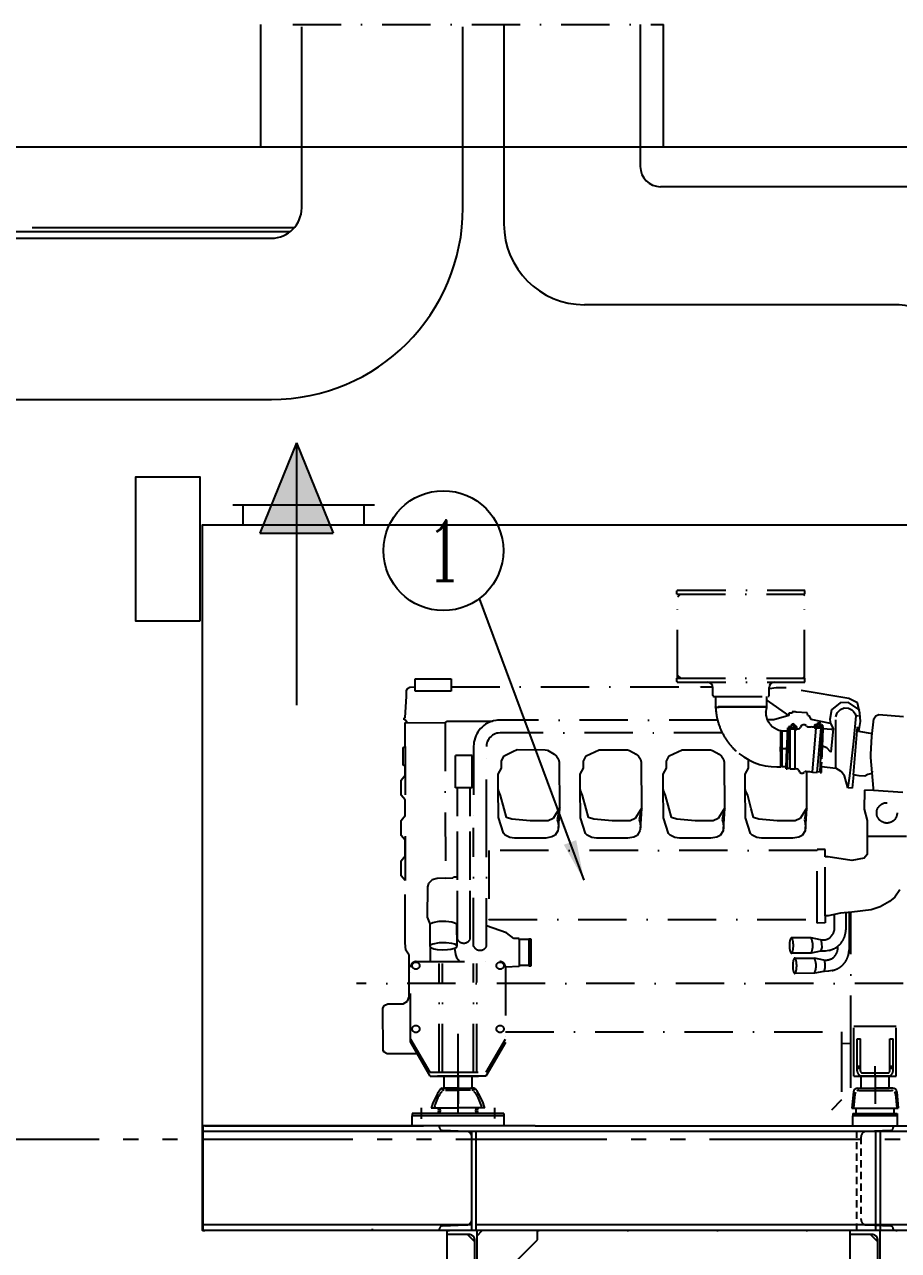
# Model space of a CAD drawing. Extents: x 33214 to 95067, y 8279 to 51908.
# Drawn here: x 41719 to 43888, y 43452 to 46492 of the extents above; entities that cross this region are included whole.
import ezdxf
from ezdxf.enums import TextEntityAlignment as Align

# ---------------------------------------------------------------- set-up
doc = ezdxf.new("R2010")
doc.units = 0
doc.header["$LTSCALE"] = 300
doc.header["$MEASUREMENT"] = 0
for name, pattern in [('CENTRUML1', [11, 6, -2, 1, -2]), ('DASHED', [0.75, 0.5, -0.25]), ('DIVIDE2', [0.625, 0.25, -0.125, 0, -0.125, 0, -0.125]), ('PHANTOM', [2.1, 1.25, -0.2, 0.125, -0.2, 0.125, -0.2]), ('SNT-025', [0.74, 0.4, -0.17, 0, -0.17]), ('STP-035', [0.24, 0.15, -0.09]), ('STRECKAD1', [10, 5, -5])]:
    doc.linetypes.add(name, pattern=pattern)
for name, color, linetype in [('CENTRL-LMEK0', 2, 'CENTRUML1'), ('CO1', 1, 'CONTINUOUS'), ('DAMPER', 6, 'CONTINUOUS'), ('INNERG-LMEK0', 2, 'CONTINUOUS'), ('KOMP', 1, 'CONTINUOUS'), ('LINJE', 3, 'CONTINUOUS'), ('M0CO2', 2, 'CONTINUOUS'), ('POSNR', 2, 'CONTINUOUS'), ('Poz', 1, 'CONTINUOUS'), ('S0CO1', 1, 'CONTINUOUS'), ('S0CO3', 3, 'CONTINUOUS'), ('S0CO5', 4, 'CONTINUOUS'), ('S0DA1', 1, 'DASHED'), ('S0PH1', 1, 'PHANTOM'), ('S0TX1', 1, 'CONTINUOUS'), ('SKYMLI-LMEK0', 3, 'STRECKAD1'), ('TAVLER', 2, 'CONTINUOUS')]:
    doc.layers.add(name, color=color, linetype=linetype)
doc.styles.add('LIT2_5', font='Romanc.shx', dxfattribs={"width": 0.85})
doc.styles.get("Standard").update_dxf_attribs({"font": 'txt.shx', "height": 100})
doc.dimstyles.get("Standard").update_dxf_attribs({"dimscale": 100, "dimtxt": 100, "dimasz": 1, "dimexe": 0.05, "dimexo": 0.05, "dimgap": 0.5, "dimtad": 1, "dimdec": 0, "dimdsep": 46, "dimtxsty": 'STANDARD', "dimcen": 1.5, "dimclrd": 1, "dimclre": 1, "dimclrt": 2, "dimadec": 0, "dimazin": 0, "dimtfac": 1, "dimtdec": 0, "dimtmove": 2, "dimatfit": 3, "dimfxl": 1, "dimtolj": 1, "dimarcsym": 0})

# ---------------------------------------------------------------- blocks, each defined once
blk = doc.blocks.new('POS')
at = {"layer": 'POSNR'}
blk.add_circle((0, 0), 148.7, dxfattribs=at)
at = {"layer": 'S0TX1', "linetype": 'Continuous', "style": 'LIT2_5', "width": 0.723514}
blk.add_attdef('POS', text='', height=150, dxfattribs=at).set_placement((1.8, -75.1), align=Align.CENTER)
blk = doc.blocks.new('U180')
at = {"layer": 'S0CO3', "linetype": 'Continuous'}
for p, q in [((0, 450), (-187.5, 450)), ((-187.5, 450), (-187.5, 425)), ((-45, 425), (-187.5, 425)), ((-15, 55), (-15, 395)), ((0, 0), (0, 450)), ((-187.5, 25), (-45, 25)), ((-187.5, 25), (-187.5, 0)), ((-187.5, 0), (0, 0))]:
    blk.add_line(p, q, dxfattribs=at)
for centre, start, end in [((-45, 395), 0, 90), ((-45, 55), 270, 0)]:
    blk.add_arc(centre, 30, start, end, dxfattribs=at)
blk = doc.blocks.new('FUNDAM2')
at = {"layer": 'CENTRL-LMEK0'}
for p, q in [((-254, 1417.7), (-254, 1350.9)), ((201.6, 1417.7), (201.6, 1353.3))]:
    blk.add_line(p, q, dxfattribs=at)
at = {"layer": 'DAMPER'}
for p, q in [((-123, 1540), (-104.8, 1540)), ((-74.6, 1540), (-104.8, 1540)), ((-102.1, 1528.6), (-24.6, 1528.6)), ((-24.6, 1540), (-74.6, 1540)), ((-24.6, 1540), (25.4, 1540)), ((52.8, 1528.6), (-24.6, 1528.6)), ((25.4, 1540), (55.5, 1540)), ((73.7, 1540), (55.5, 1540)), ((2453.3, 1540), (2562.9, 1540)), ((2461.6, 1526.4), (2664.1, 1526.4)), ((2672.5, 1540), (2562.9, 1540)), ((2428.4, 1517.2), (2419.1, 1417.5)), ((2436.7, 1503.6), (2428.6, 1417.5)), ((2689, 1503.6), (2697.1, 1417.5)), ((2697.4, 1517.2), (2706.6, 1417.5)), ((-149.6, 1383.3), (-309.6, 1383.3)), ((-309.6, 1383.3), (-309.6, 1370)), ((-309.6, 1307.5), (-309.6, 1370)), ((260.4, 1370), (-309.6, 1370)), ((-190.9, 1419.5), (-149.6, 1419.5)), ((-149.6, 1419.5), (-24.6, 1419.5)), ((100.4, 1383.3), (-149.6, 1383.3)), ((100.4, 1419.5), (-24.6, 1419.5)), ((141.6, 1419.5), (100.4, 1419.5)), ((260.4, 1383.3), (100.4, 1383.3)), ((260.4, 1383.3), (260.4, 1370)), ((260.4, 1370), (260.4, 1307.5)), ((2419.1, 1417.5), (2445.4, 1417.5)), ((2425.4, 1382.5), (2700.4, 1382.5)), ((2425.4, 1382.5), (2425.4, 1370)), ((2700.4, 1370), (2425.4, 1370)), ((2445.4, 1417.5), (2680.4, 1417.5)), ((2445.4, 1382.5), (2445.4, 1417.5)), ((2680.4, 1417.5), (2706.6, 1417.5)), ((2680.4, 1382.5), (2680.4, 1417.5)), ((2700.4, 1382.5), (2700.4, 1370))]:
    blk.add_line(p, q, dxfattribs=at)
for centre, radius, start, end in [((200.5, 1295.5), 410.5, 144.42015, 162.42569), ((-123, 1527.5), 12.5, 90, 146.46659), ((-118.6, 1537.6), 8.04, 184.89079, 271.42883), ((-110.2, 1516.5), 12.5, 90, 146.46659), ((60.9, 1516.5), 12.5, 33.53341, 90), ((69.4, 1537.6), 8.04, 268.57117, 355.10921), ((73.7, 1527.5), 12.5, 33.53341, 90), ((-249.8, 1295.5), 410.5, 17.57431, 35.57985), ((2453.3, 1515), 25, 90, 174.95755), ((2461.6, 1501.4), 25, 90, 118.58388), ((2664.1, 1501.4), 25, 64.85143, 90), ((2672.5, 1515), 25, 5.04245, 90), ((267.5, 1289.1), 459.1, 152.40048, 163.49173), ((74.8, 1322.7), 279.2, 135.28803, 140.09859), ((-124.1, 1322.7), 279.2, 39.90141, 44.71197), ((-316.7, 1289.1), 459.1, 16.50827, 27.59952), ((2461.6, 1501.4), 25, 142.42876, 174.95755), ((2664.1, 1501.4), 25, 5.04245, 40.8287), ((-172.1, 1401.4), 28.9, 321.11241, 38.88759), ((-162.4, 1401.4), 28.9, 321.11241, 38.88759), ((113.2, 1401.4), 28.9, 141.11241, 218.88759), ((122.8, 1401.4), 28.9, 141.11241, 218.88759)]:
    blk.add_arc(centre, radius, start, end, dxfattribs=at)
at = {"layer": 'INNERG-LMEK0'}
for p, q in [((260.4, 1370), (-309.6, 1370)), ((2425.4, 1307.5), (2425.4, 1370)), ((2700.4, 1370), (2425.4, 1370)), ((2700.4, 1370), (2700.4, 1307.5)), ((-1595.7, 1307.5), (-1608.2, 1307.5)), ((-1608.2, 1307.5), (-1608.2, 657.5)), ((454.1, 1307.5), (-1595.7, 1307.5)), ((-1595.7, 1307.5), (-238.4, 1307.5)), ((454.1, 1307.5), (6766.8, 1307.5)), ((6766.8, 1272.5), (-1608.2, 1272.5)), ((60.9, 692.5), (-1608.2, 692.5)), ((6766.8, 692.5), (86, 692.5)), ((-1608.2, 657.5), (-1595.7, 657.5)), ((5054.1, 657.5), (-398, 657.5))]:
    blk.add_line(p, q, dxfattribs=at)
blk.add_lwpolyline([(6754.3, 657.5), (-1595.7, 657.5)], dxfattribs=at)
at = {"layer": 'S0CO3', "linetype": 'Continuous'}
for p, q in [((60.9, 657.5), (60.9, 1272.5)), ((86, 1272.5), (86, 657.5)), ((2568.2, 657.5), (2568.2, 1272.5)), ((2593.3, 1272.5), (2593.3, 657.5)), ((-93.8, 632.5), (-93.8, 232.5)), ((78.7, 587), (33.2, 632.5)), ((93.6, 626), (125.1, 657.5)), ((467.6, 601.1), (467.6, 657.5)), ((2406.2, 632.5), (2406.2, 232.5)), ((2578.7, 587), (2533.2, 632.5)), ((149, 282.5), (467.6, 601.1))]:
    blk.add_line(p, q, dxfattribs=at)
at = {"layer": 'S0PH1', "linetype": 'Continuous'}
blk.add_line((-24.6, 1383.3), (-24.6, 1877.4), dxfattribs=at)
at = {"layer": 'SKYMLI-LMEK0'}
for p, q in [((-139, 1295.8), (-139, 1307.5)), ((2675.1, 1307.5), (2675.1, 1295.8)), ((25.9, 1272.5), (-121.5, 1278.3)), ((2657.6, 1278.3), (2510.2, 1272.5)), ((-121.5, 686.7), (25.9, 692.5)), ((2510.2, 692.5), (2657.6, 686.7)), ((-139, 657.5), (-139, 669.2)), ((86, 657.5), (-139, 657.5)), ((2675.1, 657.5), (2450.1, 657.5)), ((2675.1, 669.2), (2675.1, 657.5))]:
    blk.add_line(p, q, dxfattribs=at)
at = {"layer": 'SKYMLI-LMEK0', "linetype": 'STP-035'}
for p, q in [((2450.1, 657.5), (2450.1, 1307.5)), ((2475.2, 1237.5), (2475.2, 727.5))]:
    blk.add_line(p, q, dxfattribs=at)
at = {"layer": 'SKYMLI-LMEK0'}
for centre, radius, start, end in [((-121.5, 1295.8), 17.5, 180, 270), ((2657.6, 1295.8), 17.5, 270, 0), ((25.9, 1237.5), 35, 0, 90), ((2510.2, 1237.5), 35, 90, 180), ((-121.5, 669.2), 17.5, 90, 180), ((25.9, 727.5), 35, 270, 0), ((2510.2, 727.5), 35, 180, 270), ((2657.6, 669.2), 17.5, 0, 90)]:
    blk.add_arc(centre, radius, start, end, dxfattribs=at)
at = {"layer": 'S0CO3', "linetype": 'Continuous'}
for p in [(93.7, 207.5), (2593.7, 207.5)]:
    blk.add_blockref('U180', p, dxfattribs=at)

msp = doc.modelspace()

# ---------------------------------------------------------------- linework, layer by layer
at = {"layer": 'KOMP', "linetype": 'SNT-025'}
for p, q in [((42384.7, 46492), (43304.7, 46492)), ((43338.7, 45088.9), (43338.2, 45087.9)), ((43338.2, 45079.9), (43338.2, 45087.9)), ((43339.7, 45089.4), (43338.7, 45088.9)), ((43339.7, 45089.4), (43654.2, 45089.4)), ((43655.2, 45088.9), (43654.2, 45089.4)), ((43655.7, 45087.9), (43655.2, 45088.9)), ((43655.7, 45079.9), (43655.7, 45087.9)), ((43338.2, 45079.9), (43655.7, 45079.9)), ((43346.7, 45079.9), (43339.2, 45072.2)), ((43339.2, 44870.9), (43339.2, 45079.9)), ((43651.1, 45079.9), (43654.7, 45076.2)), ((43654.7, 44870.9), (43654.7, 45079.9)), ((42688.2, 44869.4), (42778.2, 44869.4)), ((42688.2, 44849.4), (42688.2, 44869.4)), ((42778.2, 44869.4), (42778.2, 44849.4)), ((43338.2, 44862.9), (43338.2, 44870.9)), ((43338.2, 44870.9), (43655.7, 44870.9)), ((43339.2, 44879), (43347.4, 44870.9)), ((43654.7, 44875.1), (43650.4, 44870.9)), ((43655.7, 44862.9), (43655.7, 44870.9)), ((42666.7, 44827), (42667.4, 44839.9)), ((42667.4, 44839.9), (42669.7, 44845.8)), ((42669.7, 44845.8), (42675.2, 44849.1)), ((42675.2, 44849.1), (42688.2, 44849.4)), ((42688.2, 44839.4), (42688.2, 44849.4)), ((42778.2, 44839.4), (42688.2, 44839.4)), ((42778.2, 44849.4), (42778.2, 44839.4)), ((42778.2, 44849.4), (43396.8, 44849.4)), ((43338.2, 44862.9), (43338.7, 44861.7)), ((43338.7, 44861.7), (43339.7, 44861.4)), ((43339.7, 44861.4), (43654.2, 44861.4)), ((43396.8, 44849.4), (43427, 44849.4)), ((43419.2, 44860.4), (43414.2, 44861.4)), ((43423.4, 44857.5), (43419.2, 44860.4)), ((43426.2, 44853.4), (43423.4, 44857.5)), ((43427.2, 44848.4), (43426.2, 44853.4)), ((43427.2, 44828.4), (43427.2, 44848.4)), ((43567.7, 44853.4), (43566.7, 44848.4)), ((43566.7, 44828.4), (43566.7, 44848.4)), ((43570.6, 44857.5), (43567.7, 44853.4)), ((43584.7, 44847), (43567.8, 44844.4)), ((43574.7, 44860.4), (43570.6, 44857.5)), ((43579.7, 44861.4), (43574.7, 44860.4)), ((43609.1, 44847), (43584.7, 44847)), ((43764.3, 44820.6), (43609.1, 44847)), ((43654.2, 44861.4), (43655.2, 44861.7)), ((43655.2, 44861.7), (43655.7, 44862.9)), ((42663.4, 44772.9), (42666.7, 44827)), ((43427.2, 44828.4), (43427.9, 44826.6)), ((43427.9, 44826.6), (43429.7, 44825.9)), ((43429.7, 44825.9), (43564.2, 44825.9)), ((43433.4, 44825.9), (43433.4, 44800.5)), ((43560.4, 44825.9), (43560.4, 44800.5)), ((43616.1, 44778.6), (43560.4, 44817.2)), ((43564.2, 44825.9), (43565.9, 44826.6)), ((43565.9, 44826.6), (43566.7, 44828.4)), ((43743.2, 44809.9), (43722, 44792.9)), ((43764, 44811), (43743.2, 44809.9)), ((43791.7, 44791.7), (43764, 44811)), ((43786.2, 44810.4), (43764.3, 44820.6)), ((43791.6, 44784.2), (43786.2, 44810.4)), ((43433.6, 44799.7), (43433.4, 44800.5)), ((43560.4, 44800.5), (43433.4, 44800.5)), ((43433.6, 44799.7), (43433.6, 44799.6)), ((43433.6, 44799.7), (43442.7, 44799.7)), ((43433.6, 44799.6), (43433.6, 44799.5)), ((43433.6, 44799.5), (43433.7, 44799.4)), ((43433.7, 44799.4), (43433.7, 44799.2)), ((43433.7, 44799.2), (43433.7, 44799.1)), ((43433.7, 44799), (43433.7, 44799.1)), ((43433.7, 44799), (43433.7, 44798.5)), ((43433.7, 44798.5), (43433.9, 44796.9)), ((43433.9, 44796.9), (43434.2, 44795.2)), ((43551.2, 44799.7), (43442.7, 44799.7)), ((43560.3, 44799.7), (43551.2, 44799.7)), ((43558.4, 44787.2), (43558.6, 44788.1)), ((43558.4, 44787.4), (43558.4, 44783.1)), ((43558.4, 44783.1), (43558.6, 44781.4)), ((43559.7, 44795.2), (43558.6, 44788.1)), ((43558.6, 44781.9), (43558.7, 44780.6)), ((43558.7, 44780.6), (43558.9, 44778.2)), ((43558.8, 44779.1), (43559.1, 44778.1)), ((43559.1, 44778.1), (43559.9, 44774.1)), ((43559.9, 44796.9), (43559.7, 44795.2)), ((43560.2, 44798.5), (43559.9, 44796.9)), ((43560.3, 44799.5), (43560.2, 44799.4)), ((43560.2, 44799.4), (43560.2, 44799.2)), ((43560.2, 44799.2), (43560.2, 44799.1)), ((43560.2, 44799), (43560.2, 44799.1)), ((43560.2, 44799), (43560.2, 44798.5)), ((43560.3, 44799.7), (43560.4, 44800.5)), ((43560.3, 44799.7), (43560.3, 44799.6)), ((43560.3, 44799.6), (43560.3, 44799.5)), ((43616.1, 44778.6), (43578.8, 44767.6)), ((43615.8, 44784.6), (43616.1, 44778.6)), ((43624.3, 44784.6), (43615.8, 44784.6)), ((43631.2, 44787.9), (43624.3, 44787.5)), ((43624.3, 44787.5), (43624.3, 44784.6)), ((43633.7, 44786.9), (43631.2, 44787.9)), ((43661.1, 44785.1), (43633.7, 44786.9)), ((43662.7, 44778.5), (43661.1, 44785.1)), ((43668.1, 44776), (43662.7, 44778.5)), ((43722, 44792.9), (43717.6, 44768.8)), ((43732.6, 44775.3), (43736, 44785.3)), ((43736, 44785.3), (43743.6, 44793.5)), ((43743.6, 44793.5), (43753.3, 44797.3)), ((43753.3, 44797.3), (43764, 44796.8)), ((43764, 44796.8), (43772.3, 44792.7)), ((43772.3, 44792.7), (43776.4, 44788.8)), ((43776.4, 44788.8), (43780, 44782.9)), ((43780, 44782.9), (43781.7, 44777.8)), ((43793.3, 44763.7), (43791.6, 44784.2)), ((43831.4, 44777.6), (43839.4, 44781)), ((43839.4, 44781), (43900.1, 44776.1)), ((42661.2, 44772.9), (42663.4, 44772.9)), ((42661.2, 44767.9), (42661.2, 44772.9)), ((42663.9, 44767.9), (42661.2, 44767.9)), ((42663.4, 44761.4), (42763.2, 44760.4)), ((42663.4, 44701.9), (42663.4, 44761.4)), ((42668.5, 44761.4), (42663.9, 44767.9)), ((42763.2, 44760.4), (42768, 44764.5)), ((42763.2, 44760.4), (42763.4, 44375.4)), ((42768, 44764.5), (42880.5, 44764.7)), ((43438.6, 44767.5), (42899.3, 44767.5)), ((43559.3, 44776.2), (43559.6, 44775.5)), ((43559.6, 44775.5), (43559.6, 44775.4)), ((43559.9, 44774.1), (43561.2, 44770.2)), ((43560.1, 44773.5), (43560.2, 44773)), ((43560.3, 44773), (43560.3, 44772.6)), ((43561.2, 44770.2), (43562.9, 44766.4)), ((43578.8, 44767.6), (43562.1, 44768.3)), ((43562.9, 44766.4), (43564.9, 44762.7)), ((43564.9, 44762.7), (43567.3, 44759.4)), ((43567.3, 44759.4), (43570.1, 44756.1)), ((43570.1, 44756.1), (43574.7, 44751.7)), ((43574.7, 44751.7), (43579.9, 44748)), ((43579.9, 44748), (43585.8, 44744.7)), ((43613.1, 44747.2), (43613.1, 44748)), ((43613.1, 44748), (43615.4, 44748)), ((43615.8, 44751), (43615.4, 44750.2)), ((43615.4, 44747.1), (43615.4, 44750.2)), ((43615.4, 44747.2), (43615.9, 44748.1)), ((43616.4, 44751.2), (43615.8, 44751)), ((43615.9, 44748.1), (43616.4, 44748.5)), ((43616.4, 44748.5), (43616.4, 44751.2)), ((43616.4, 44751.2), (43620.8, 44751.2)), ((43616.4, 44748.5), (43622.2, 44748.5)), ((43622.1, 44755.9), (43620.8, 44753.5)), ((43620.8, 44753.5), (43620.8, 44750.9)), ((43620.8, 44750.9), (43622.1, 44748.5)), ((43621.6, 44749.1), (43623.1, 44747.7)), ((43624.3, 44757.4), (43622.1, 44755.9)), ((43622.1, 44748.5), (43624.3, 44747)), ((43623.6, 44754.1), (43622.9, 44752.2)), ((43623.1, 44747.7), (43623.7, 44747.2)), ((43625.2, 44755.2), (43623.6, 44754.1)), ((43623.6, 44750.2), (43625.2, 44749.1)), ((43626.9, 44757.7), (43624.3, 44757.4)), ((43627.2, 44755.2), (43625.2, 44755.2)), ((43625.2, 44749.1), (43627.2, 44749.1)), ((43625.9, 44749), (43628.8, 44750.2)), ((43629.3, 44753.4), (43626.8, 44755.4)), ((43629.4, 44756.7), (43626.9, 44757.7)), ((43628.8, 44754.1), (43627.2, 44755.2)), ((43627.2, 44749.1), (43628.8, 44750.2)), ((43628.4, 44747.1), (43629.6, 44747.7)), ((43629.4, 44752.2), (43628.8, 44754.1)), ((43628.8, 44750.2), (43629.3, 44753.4)), ((43628.8, 44750.2), (43629.4, 44752.2)), ((43631.2, 44754.7), (43629.4, 44756.7)), ((43629.4, 44747.6), (43631.2, 44749.6)), ((43629.6, 44747.7), (43629.7, 44748)), ((43629.7, 44748), (43630.3, 44748.4)), ((43630.3, 44748.5), (43634.4, 44748.5)), ((43631.8, 44752.2), (43631.2, 44754.7)), ((43631.2, 44749.6), (43631.8, 44752.2)), ((43631.6, 44751.2), (43634.4, 44751.2)), ((43631.6, 44751.2), (43634.4, 44751.2)), ((43634.4, 44748.5), (43634.4, 44751.2)), ((43635.2, 44751), (43634.4, 44751.2)), ((43635.1, 44748.1), (43634.4, 44748.5)), ((43635.4, 44747.2), (43635.1, 44748.1)), ((43635.4, 44750.6), (43635.2, 44751)), ((43635.4, 44750.2), (43635.2, 44751)), ((43635.4, 44750.2), (43635.4, 44750.6)), ((43635.4, 44747.2), (43635.4, 44750.2)), ((43643.2, 44746.6), (43644.9, 44749.6)), ((43647.2, 44753.7), (43644.9, 44749.6)), ((43651.2, 44755.9), (43647.2, 44753.7)), ((43655.7, 44755.5), (43651.2, 44755.9)), ((43659.3, 44752.7), (43655.7, 44755.5)), ((43659.3, 44752.7), (43661.1, 44751.2)), ((43661.1, 44751.2), (43663.2, 44750.6)), ((43663.2, 44750.6), (43671.3, 44750.2)), ((43671.3, 44768.6), (43668.1, 44776)), ((43719.2, 44758.5), (43671.3, 44768.6)), ((43674.8, 44750.1), (43671.3, 44750.2)), ((43674.2, 44638.5), (43683.8, 44748.4)), ((43678.3, 44749.9), (43674.8, 44750.1)), ((43678.3, 44749.9), (43679.8, 44749.7)), ((43679.7, 44748.1), (43680.1, 44751.5)), ((43679.7, 44748.1), (43683.7, 44747.7)), ((43679.7, 44748.1), (43679.7, 44747.9)), ((43679.7, 44747.9), (43680.2, 44747.4)), ((43680.1, 44751.5), (43680.3, 44755.4)), ((43680.4, 44752.4), (43680.1, 44751.5)), ((43680.1, 44751.5), (43686.6, 44750.9)), ((43680.7, 44756.1), (43680.3, 44755.4)), ((43680.3, 44755.2), (43680.4, 44755.7)), ((43680.3, 44755.2), (43680.4, 44755.7)), ((43681.2, 44752.7), (43680.4, 44752.4)), ((43681.4, 44756.4), (43680.7, 44756.1)), ((43681.2, 44752.7), (43681.4, 44756.4)), ((43681.2, 44752.7), (43685.4, 44752.4)), ((43681.4, 44756.4), (43684.9, 44756)), ((43683.8, 44748.4), (43695.7, 44747.4)), ((43687.1, 44759.5), (43684.9, 44756.1)), ((43684.9, 44756.1), (43685.6, 44752.2)), ((43685.6, 44752.2), (43685.8, 44751.9)), ((43685.8, 44751.9), (43685.9, 44751.6)), ((43685.9, 44751.6), (43686.1, 44751.5)), ((43686.1, 44751.5), (43686.3, 44751.1)), ((43686.3, 44751.1), (43686.6, 44750.9)), ((43686.6, 44750.9), (43686.7, 44750.9)), ((43686.7, 44750.9), (43687.3, 44750.4)), ((43690.8, 44760.5), (43687.1, 44759.5)), ((43687.7, 44756.9), (43687.1, 44755)), ((43687.1, 44755), (43687.7, 44753.1)), ((43687.3, 44750.4), (43688.6, 44749.7)), ((43689.3, 44758.1), (43687.7, 44756.9)), ((43687.7, 44753.1), (43689.3, 44751.9)), ((43688.6, 44749.7), (43689.8, 44749.5)), ((43691.3, 44758.1), (43689.3, 44758.1)), ((43689.3, 44751.9), (43691.3, 44751.9)), ((43689.8, 44749.5), (43691.2, 44749.5)), ((43690.1, 44751.7), (43692.9, 44753.1)), ((43694.4, 44758.9), (43690.8, 44760.5)), ((43693.3, 44756.2), (43690.9, 44758.2)), ((43691.2, 44749.5), (43692.6, 44749.9)), ((43692.9, 44756.9), (43691.3, 44758.1)), ((43691.3, 44751.9), (43692.9, 44753.1)), ((43692.6, 44749.9), (43693.3, 44750.2)), ((43693.6, 44755), (43692.9, 44756.9)), ((43692.9, 44753.1), (43693.3, 44756.2)), ((43692.9, 44753.1), (43693.6, 44755)), ((43693.3, 44750.4), (43693.4, 44750.4)), ((43693.3, 44750.2), (43693.3, 44750.4)), ((43693.4, 44750.4), (43693.7, 44750.5)), ((43693.4, 44750.4), (43699.9, 44749.7)), ((43693.7, 44750.5), (43693.9, 44750.7)), ((43693.9, 44750.7), (43694.3, 44751.1)), ((43694.3, 44751.1), (43694.7, 44751.5)), ((43695.9, 44755.1), (43694.4, 44758.9)), ((43694.7, 44751.5), (43695.9, 44755.1)), ((43694.7, 44751.5), (43699.1, 44751.1)), ((43695.9, 44755.1), (43699.3, 44754.7)), ((43699.1, 44751.1), (43699.3, 44754.7)), ((43699.1, 44751.1), (43699.7, 44750.6)), ((43700.1, 44754.4), (43699.3, 44754.7)), ((43699.7, 44750.6), (43699.9, 44749.7)), ((43699.7, 44746.4), (43699.9, 44749.7)), ((43699.9, 44749.7), (43700.3, 44753.6)), ((43699.9, 44750), (43701.2, 44749.9)), ((43700.3, 44753.6), (43700.1, 44754.4)), ((43700.2, 44754.1), (43700.3, 44753.6)), ((43700.2, 44754), (43700.3, 44753.6)), ((43701.1, 44746.7), (43701.2, 44749.1)), ((43701.1, 44746.7), (43701.2, 44749.1)), ((43701.2, 44749.1), (43701.2, 44749.9)), ((43701.2, 44749.1), (43701.2, 44749.9)), ((43717.6, 44768.8), (43719.2, 44758.5)), ((43719.2, 44758.5), (43725.4, 44746.5)), ((43732.5, 44647.7), (43732.6, 44775.3)), ((43781.7, 44777.8), (43776, 44715.1)), ((43776.6, 44631.2), (43788.2, 44777.4)), ((43788.2, 44777.4), (43781.6, 44777.9)), ((43789.1, 44739), (43793.3, 44763.7)), ((43822, 44726.2), (43826.7, 44770.8)), ((43826.7, 44770.8), (43831.4, 44777.6)), ((43450.5, 44735.6), (42899.3, 44735.6)), ((43585.8, 44744.7), (43590.8, 44742.7)), ((43590.8, 44742.7), (43596.1, 44741.2)), ((43595.6, 44715), (43595.7, 44728)), ((43595.7, 44728), (43595.8, 44737.1)), ((43595.7, 44715), (43595.8, 44724.7)), ((43595.8, 44737.1), (43596.1, 44741.2)), ((43595.8, 44732.6), (43596.1, 44741.2)), ((43596.1, 44741.2), (43596.6, 44741.1)), ((43596.6, 44741.1), (43596.9, 44741.1)), ((43596.9, 44741.1), (43597.4, 44741)), ((43597.4, 44741), (43597.9, 44741)), ((43597.9, 44741), (43598.4, 44741)), ((43598.4, 44741), (43598.9, 44741)), ((43598.8, 44738.7), (43598.9, 44741)), ((43598.8, 44732.4), (43598.8, 44738.7)), ((43598.8, 44715), (43598.8, 44724.6)), ((43598.9, 44741), (43612.8, 44741)), ((43598.9, 44653.7), (43598.9, 44741)), ((43611.7, 44714.6), (43612.1, 44722.6)), ((43612.1, 44722.6), (43612.6, 44736.1)), ((43612.6, 44736.1), (43612.8, 44741.2)), ((43612.8, 44741.2), (43612.9, 44744.9)), ((43612.9, 44744.9), (43613.1, 44747.2)), ((43614.7, 44714.5), (43615.1, 44722.6)), ((43614.7, 44713.9), (43615.1, 44721.6)), ((43615.1, 44722.6), (43615.6, 44736.1)), ((43615.4, 44745), (43615.4, 44747.1)), ((43615.4, 44747.1), (43623.9, 44747.1)), ((43615.6, 44736.1), (43615.8, 44741.1)), ((43615.6, 44734.6), (43615.8, 44739.5)), ((43615.8, 44741.1), (43615.9, 44744.9)), ((43615.8, 44739.5), (43615.9, 44743)), ((43615.9, 44744.9), (43615.9, 44745)), ((43615.9, 44744.4), (43619.4, 44744.4)), ((43616.4, 44743.9), (43615.9, 44743.7)), ((43615.9, 44743), (43616.1, 44743.9)), ((43616.4, 44743.9), (43619.4, 44743.9)), ((43619.4, 44745.4), (43631.4, 44745.4)), ((43619.4, 44646.2), (43619.4, 44745.4)), ((43623.7, 44747.2), (43625.7, 44746.6)), ((43624.3, 44747), (43626.9, 44746.6)), ((43626.9, 44746.6), (43629.4, 44747.6)), ((43628.2, 44747), (43628.4, 44747.1)), ((43628.4, 44747.1), (43635.4, 44747.1)), ((43631.4, 44646.2), (43631.4, 44745.4)), ((43631.4, 44744.4), (43635.4, 44744.4)), ((43631.4, 44743.9), (43634.4, 44743.9)), ((43635.1, 44743.7), (43634.4, 44743.9)), ((43635.4, 44744.1), (43635.1, 44743.7)), ((43635.4, 44744.5), (43635.4, 44747.2)), ((43635.4, 44745.7), (43639.8, 44745.6)), ((43635.4, 44744.4), (43635.4, 44744.5)), ((43635.4, 44744.4), (43635.4, 44744.1)), ((43639.8, 44745.6), (43643.2, 44746.6)), ((43680.2, 44747.4), (43683.7, 44747.1)), ((43686.1, 44637.5), (43695.7, 44747.4)), ((43695.7, 44746.6), (43699.7, 44746.4)), ((43696.6, 44715.5), (43696.9, 44723.5)), ((43696.7, 44716.4), (43697.1, 44724.5)), ((43696.9, 44723.5), (43697.3, 44730.5)), ((43697.1, 44724.5), (43697.4, 44731.9)), ((43697.3, 44730.5), (43697.6, 44736.6)), ((43697.4, 44731.9), (43697.7, 44738.2)), ((43697.7, 44738.2), (43697.7, 44746.5)), ((43699.7, 44746.4), (43699.6, 44746.2)), ((43699.7, 44716.1), (43700.1, 44724.4)), ((43700.1, 44724.4), (43700.4, 44731.6)), ((43700.4, 44731.6), (43700.7, 44738)), ((43700.7, 44738), (43700.9, 44743.1)), ((43700.9, 44743.1), (43701.1, 44746.7)), ((43700.9, 44743.1), (43701.1, 44746.7)), ((43720.9, 44743.8), (43701, 44745.5)), ((43725.4, 44746.5), (43720.3, 44688)), ((43722.4, 44744.1), (43720.9, 44743.8)), ((43723.6, 44745.1), (43722.4, 44744.1)), ((43724.2, 44746.5), (43723.6, 44745.1)), ((43725.4, 44746.5), (43724.2, 44746.5)), ((43823, 44733.5), (43789.1, 44739)), ((43819.5, 44682.7), (43822, 44726.2)), ((42658.4, 44699.3), (42663.4, 44701.9)), ((42658.4, 44655.6), (42658.4, 44699.3)), ((42663.4, 44701.9), (42663.4, 44369.6)), ((42833.4, 44701.6), (42833.4, 44500.3)), ((42865.3, 44500.3), (42865.2, 44701.6)), ((42909, 44678.7), (42930.9, 44689.1)), ((42930.9, 44689.1), (42941.6, 44694.1)), ((42941.6, 44694.1), (43011.5, 44693.9)), ((43011.5, 44693.9), (43016.7, 44692.3)), ((43016.7, 44692.3), (43033.2, 44683.2)), ((43112.5, 44678.4), (43134.4, 44688.8)), ((43134.4, 44688.8), (43145.1, 44693.8)), ((43145.1, 44693.8), (43215, 44693.5)), ((43215, 44693.5), (43220.2, 44692)), ((43220.2, 44692), (43236.7, 44682.9)), ((43318.6, 44678.4), (43340.5, 44688.8)), ((43340.5, 44688.8), (43351.2, 44693.8)), ((43351.2, 44693.8), (43421, 44693.5)), ((43421, 44693.5), (43426.2, 44692)), ((43426.2, 44692), (43442.8, 44682.9)), ((43595.4, 44689), (43595.6, 44713.1)), ((43595.6, 44713.1), (43595.6, 44715)), ((43595.7, 44685.4), (43595.7, 44715)), ((43595.9, 44696.5), (43605.8, 44696.5)), ((43598.8, 44685.4), (43598.8, 44715)), ((43605.8, 44696.5), (43615.8, 44696.5)), ((43610.2, 44680), (43610.6, 44688.5)), ((43610.6, 44688.5), (43610.9, 44697.2)), ((43610.9, 44697.2), (43611.3, 44706.1)), ((43611.3, 44706.1), (43611.7, 44714.6)), ((43613.2, 44679.7), (43613.6, 44688.4)), ((43613.3, 44680.5), (43613.7, 44688.6)), ((43613.6, 44688.4), (43613.9, 44697.1)), ((43613.7, 44688.6), (43614.1, 44697.1)), ((43613.9, 44697.1), (43614.3, 44706)), ((43614.1, 44697.1), (43614.4, 44705.6)), ((43614.3, 44706), (43614.7, 44714.5)), ((43614.4, 44705.6), (43614.7, 44713.9)), ((43694.8, 44671), (43695.9, 44698.4)), ((43695.9, 44698.4), (43696.3, 44707.5)), ((43695.9, 44698.2), (43696.3, 44707)), ((43696.3, 44707.5), (43696.7, 44716.4)), ((43696.3, 44707), (43696.6, 44715.5)), ((43698.2, 44679.7), (43698.6, 44688.9)), ((43698.6, 44688.9), (43698.9, 44698.2)), ((43698.9, 44698.2), (43699.3, 44707.4)), ((43709.8, 44698.8), (43699.1, 44702.8)), ((43699.3, 44707.4), (43699.7, 44716.1)), ((43720.3, 44688), (43709.8, 44698.8)), ((43776, 44715.1), (43766.3, 44629.1)), ((42830.3, 44679.4), (42788.3, 44679.4)), ((42788.3, 44599.4), (42788.3, 44679.4)), ((42830.3, 44599.4), (42830.3, 44679.4)), ((42902.4, 44648.2), (42902.5, 44666)), ((42902.5, 44666), (42909, 44678.7)), ((43033.2, 44683.2), (43039.2, 44678.1)), ((43039.2, 44678.1), (43044.2, 44670.4)), ((43044.2, 44670.4), (43046, 44663.3)), ((43046, 44663.3), (43046.8, 44548.6)), ((43105.9, 44647.9), (43106, 44665.7)), ((43106, 44665.7), (43112.5, 44678.4)), ((43236.7, 44682.9), (43242.7, 44677.8)), ((43242.7, 44677.8), (43247.7, 44670.1)), ((43247.7, 44670.1), (43249.5, 44663)), ((43249.5, 44663), (43250.3, 44548.2)), ((43312, 44665.7), (43318.6, 44678.4)), ((43312, 44647.9), (43312, 44665.7)), ((43442.8, 44682.9), (43448.8, 44677.8)), ((43448.8, 44677.8), (43453.7, 44670.1)), ((43453.7, 44670.1), (43455.5, 44663)), ((43455.5, 44663), (43456.4, 44548.2)), ((43491.8, 44684.4), (43503.7, 44675.9)), ((43503.7, 44675.9), (43516.3, 44668.4)), ((43515.5, 44665.7), (43516.8, 44668.1)), ((43515.5, 44647.9), (43515.5, 44665.7)), ((43516.3, 44668.4), (43529.6, 44662.2)), ((43529.6, 44662.2), (43543.3, 44657.5)), ((43543.3, 44657.5), (43557.3, 44654)), ((43595.7, 44672.7), (43595.7, 44685.4)), ((43595.8, 44653.4), (43595.7, 44672.7)), ((43598.8, 44674.7), (43598.8, 44685.4)), ((43598.8, 44665.5), (43598.8, 44674.7)), ((43609.1, 44653.4), (43609.3, 44658.5)), ((43609.3, 44658.5), (43609.6, 44664.7)), ((43609.6, 44664.7), (43609.9, 44671.9)), ((43609.9, 44671.9), (43610.2, 44680)), ((43612.1, 44653.1), (43612.3, 44658.2)), ((43612.3, 44658.2), (43612.6, 44664.5)), ((43612.3, 44654.9), (43612.4, 44659.7)), ((43612.4, 44659.7), (43612.7, 44665.7)), ((43612.6, 44664.5), (43612.9, 44671.7)), ((43612.7, 44665.7), (43613.1, 44672.7)), ((43612.9, 44671.7), (43613.2, 44679.7)), ((43613.1, 44672.7), (43613.3, 44680.5)), ((43693.9, 44650.7), (43694.2, 44656.9)), ((43694.2, 44656.9), (43694.4, 44664)), ((43694.2, 44655.5), (43694.4, 44662.9)), ((43694.4, 44664), (43694.8, 44671.9)), ((43694.4, 44662.9), (43694.8, 44671)), ((43694.8, 44671.9), (43695.2, 44680.4)), ((43697.2, 44655.5), (43697.4, 44662.7)), ((43697.8, 44671), (43698.2, 44679.7)), ((43819.5, 44674.6), (43819.5, 44682.7)), ((43825.6, 44598.1), (43819.5, 44674.6)), ((42653.4, 44618.6), (42663.4, 44630.4)), ((42663.4, 44653), (42658.4, 44655.6)), ((42663.4, 44630.4), (42663.4, 44653)), ((42894.3, 44633.2), (42902.4, 44648.2)), ((42894.3, 44599.2), (42894.3, 44633.2)), ((43097.8, 44632.9), (43105.9, 44647.9)), ((43097.8, 44598.9), (43097.8, 44632.9)), ((43303.8, 44632.9), (43312, 44647.9)), ((43303.8, 44598.9), (43303.8, 44632.9)), ((43507.3, 44632.9), (43515.5, 44647.9)), ((43507.3, 44598.9), (43507.3, 44632.9)), ((43557.3, 44654), (43571.7, 44651.9)), ((43571.7, 44651.9), (43586.1, 44651.2)), ((43586.1, 44651.2), (43595.3, 44651.6)), ((43595.3, 44651.6), (43595.7, 44651.6)), ((43595.7, 44651.6), (43595.8, 44653.4)), ((43596.3, 44651.7), (43595.7, 44651.6)), ((43596.8, 44651.9), (43596.3, 44651.7)), ((43597.3, 44652), (43596.8, 44651.9)), ((43597.8, 44652), (43597.3, 44652)), ((43598.3, 44652), (43597.8, 44652)), ((43598.8, 44652), (43598.3, 44652)), ((43598.8, 44652), (43598.9, 44653.7)), ((43598.8, 44652), (43598.9, 44652)), ((43598.9, 44653.7), (43598.9, 44654.1)), ((43598.9, 44652), (43609.1, 44652)), ((43608.8, 44647.4), (43608.9, 44649.6)), ((43608.8, 44646.6), (43608.8, 44647.4)), ((43608.8, 44646.6), (43611.8, 44646.4)), ((43608.9, 44649.6), (43609.1, 44653.4)), ((43611.8, 44647.1), (43611.9, 44649.4)), ((43611.8, 44646.4), (43611.9, 44648.4)), ((43611.8, 44646.4), (43611.8, 44647.1)), ((43611.9, 44649.4), (43612.1, 44653.1)), ((43611.9, 44648.4), (43612.1, 44649.1)), ((43611.9, 44648.4), (43619.4, 44647.7)), ((43612.1, 44651.2), (43612.3, 44654.9)), ((43612.1, 44649.1), (43612.1, 44651.2)), ((43612.1, 44648), (43612.1, 44648.1)), ((43619.4, 44646.2), (43631.4, 44646.2)), ((43631.4, 44646.9), (43635.7, 44646.7)), ((43638.9, 44645.4), (43635.7, 44646.7)), ((43640.4, 44642.2), (43638.9, 44645.4)), ((43640.4, 44642.2), (43642.3, 44638)), ((43642.3, 44638), (43646.1, 44635.5)), ((43646.1, 44635.5), (43650.7, 44635.5)), ((43650.7, 44635.5), (43654.4, 44638)), ((43656.3, 44639.4), (43654.4, 44638)), ((43658.6, 44639.7), (43656.3, 44639.4)), ((43658.6, 44639.7), (43666.7, 44639.4)), ((43659.2, 44639.7), (43659.9, 44548.2)), ((43666.7, 44639.4), (43670.2, 44639.2)), ((43670.2, 44639.2), (43673.7, 44639.2)), ((43673.7, 44639.2), (43674.2, 44639.2)), ((43674.2, 44638.5), (43686.1, 44637.5)), ((43686.3, 44639.2), (43693.4, 44639.4)), ((43693.4, 44638.1), (43693.6, 44640.4)), ((43693.4, 44639.4), (43693.4, 44637.4)), ((43693.4, 44637.4), (43693.4, 44638.1)), ((43693.4, 44637.4), (43696.4, 44637.4)), ((43693.6, 44642.2), (43693.7, 44645.9)), ((43693.6, 44640.4), (43693.7, 44644.1)), ((43693.7, 44645.9), (43693.9, 44650.7)), ((43693.7, 44644.1), (43693.9, 44649.2)), ((43693.9, 44649.2), (43694.2, 44655.5)), ((43696.4, 44638.1), (43696.6, 44640.4)), ((43696.4, 44638.1), (43696.6, 44640.4)), ((43696.4, 44637.4), (43696.4, 44638.1)), ((43696.4, 44637.4), (43696.4, 44638.1)), ((43696.6, 44640.4), (43696.7, 44644.1)), ((43696.7, 44644.1), (43696.9, 44649.1)), ((43696.9, 44649.1), (43697.2, 44655.5)), ((43697.1, 44652.2), (43732.5, 44647.7)), ((43746, 44640.1), (43732.5, 44647.7)), ((43754.1, 44628.8), (43746, 44640.1)), ((43761.9, 44599), (43754.1, 44628.8)), ((43766.3, 44629.1), (43762.8, 44605.8)), ((43776.6, 44631.2), (43772.8, 44598.2)), ((43790.3, 44629.2), (43776.6, 44631.2)), ((43804.7, 44628.3), (43790.3, 44629.2)), ((43812.1, 44632.7), (43804.7, 44628.3)), ((43821.5, 44634.7), (43812.1, 44632.7)), ((43822.1, 44640.9), (43821.5, 44634.7)), ((42653.4, 44581.4), (42653.4, 44618.6)), ((42830.3, 44599.4), (42788.3, 44599.4)), ((42793.3, 44570.3), (42793.3, 44599.4)), ((42825.3, 44570.3), (42825.3, 44599.4)), ((42895.6, 44593.1), (42894.3, 44599.2)), ((42895.1, 44525.5), (42894.3, 44599.2)), ((43098.6, 44525.2), (43097.8, 44598.9)), ((43099.1, 44592.8), (43097.8, 44598.9)), ((43305.1, 44592.8), (43303.8, 44598.9)), ((43304.6, 44525.2), (43303.8, 44598.9)), ((43508.1, 44525.2), (43507.3, 44598.9)), ((43508.6, 44592.8), (43507.3, 44598.9)), ((43762.8, 44605.8), (43761.4, 44601)), ((43772.8, 44598.2), (43761.9, 44599)), ((43826.2, 44592.4), (43825.6, 44598.1)), ((42663.4, 44569.6), (42653.4, 44581.4)), ((42663.4, 44530.4), (42663.4, 44569.6)), ((42793.3, 44529.1), (42793.3, 44570.3)), ((42825.3, 44529.1), (42825.3, 44570.3)), ((42900.6, 44580.6), (42895.6, 44593.1)), ((42909.1, 44547.3), (42900.6, 44580.6)), ((43104.1, 44580.2), (43099.1, 44592.8)), ((43112.6, 44547), (43104.1, 44580.2)), ((43310.1, 44580.2), (43305.1, 44592.8)), ((43318.6, 44547), (43310.1, 44580.2)), ((43513.6, 44580.2), (43508.6, 44592.8)), ((43522.1, 44547), (43513.6, 44580.2)), ((43803.2, 44593.2), (43802.7, 44546.7)), ((43826.2, 44592.4), (43803.2, 44593.2)), ((43898.7, 44587.6), (43826.2, 44592.4)), ((42914.8, 44525.7), (42909.1, 44547.3)), ((43047.1, 44550.5), (43031, 44523.2)), ((43046.8, 44548.6), (43041.2, 44520)), ((43046.8, 44548.6), (43043.5, 44497.5)), ((43118.3, 44525.4), (43112.6, 44547)), ((43250.6, 44550.1), (43234.5, 44522.9)), ((43250.3, 44548.2), (43244.7, 44519.7)), ((43250.3, 44548.2), (43247, 44497.2)), ((43324.4, 44525.4), (43318.6, 44547)), ((43456.6, 44550.1), (43440.5, 44522.9)), ((43456.4, 44548.2), (43450.7, 44519.7)), ((43456.4, 44548.2), (43453, 44497.2)), ((43527.9, 44525.4), (43522.1, 44547)), ((43660.1, 44550.1), (43644, 44522.9)), ((43659.9, 44548.2), (43654.2, 44519.7)), ((43659.9, 44548.2), (43656.5, 44497.2)), ((43802.7, 44546.7), (43810.3, 44518)), ((42653.4, 44518.6), (42663.4, 44530.4)), ((42653.4, 44481.4), (42653.4, 44518.6)), ((42793.3, 44371.1), (42793.3, 44529.1)), ((42825.3, 44371.1), (42825.3, 44529.1)), ((42907.7, 44486.8), (42895.1, 44525.5)), ((42928.7, 44521.8), (42914.8, 44525.7)), ((42973.6, 44517.5), (42928.7, 44521.8)), ((43018.6, 44517.5), (42973.6, 44517.5)), ((43031, 44523.2), (43018.6, 44517.5)), ((43041.2, 44520), (43043.4, 44512.8)), ((43043.4, 44512.8), (43044, 44502.4)), ((43111.2, 44486.4), (43098.6, 44525.2)), ((43132.2, 44521.5), (43118.3, 44525.4)), ((43177.1, 44517.2), (43132.2, 44521.5)), ((43222.1, 44517.2), (43177.1, 44517.2)), ((43234.5, 44522.9), (43222.1, 44517.2)), ((43244.7, 44519.7), (43246.9, 44512.5)), ((43246.9, 44512.5), (43247.5, 44502.1)), ((43317.3, 44486.4), (43304.6, 44525.2)), ((43338.2, 44521.5), (43324.4, 44525.4)), ((43383.2, 44517.2), (43338.2, 44521.5)), ((43428.1, 44517.2), (43383.2, 44517.2)), ((43440.5, 44522.9), (43428.1, 44517.2)), ((43450.7, 44519.7), (43453, 44512.5)), ((43453, 44512.5), (43453.6, 44502.1)), ((43520.8, 44486.4), (43508.1, 44525.2)), ((43541.7, 44521.5), (43527.9, 44525.4)), ((43586.7, 44517.2), (43541.7, 44521.5)), ((43631.6, 44517.2), (43586.7, 44517.2)), ((43644, 44522.9), (43631.6, 44517.2)), ((43654.2, 44519.7), (43656.5, 44512.5)), ((43656.5, 44512.5), (43657.1, 44502.1)), ((43810.3, 44518), (43810.4, 44433.9)), ((42663.4, 44469.6), (42653.4, 44481.4)), ((42912, 44482.2), (42907.7, 44486.8)), ((42923.6, 44476.2), (42912, 44482.2)), ((42935, 44474.6), (42923.6, 44476.2)), ((43012.8, 44474.6), (42935, 44474.6)), ((43027.5, 44477.4), (43012.8, 44474.6)), ((43035.8, 44481.6), (43027.5, 44477.4)), ((43042.9, 44492.6), (43035.8, 44481.6)), ((43044, 44502.4), (43042.9, 44492.6)), ((43115.5, 44481.9), (43111.2, 44486.4)), ((43127.1, 44475.9), (43115.5, 44481.9)), ((43138.5, 44474.3), (43127.1, 44475.9)), ((43216.3, 44474.3), (43138.5, 44474.3)), ((43231, 44477.1), (43216.3, 44474.3)), ((43239.3, 44481.3), (43231, 44477.1)), ((43246.4, 44492.3), (43239.3, 44481.3)), ((43247.5, 44502.1), (43246.4, 44492.3)), ((43321.5, 44481.9), (43317.3, 44486.4)), ((43333.1, 44475.9), (43321.5, 44481.9)), ((43344.6, 44474.3), (43333.1, 44475.9)), ((43422.3, 44474.3), (43344.6, 44474.3)), ((43437.1, 44477.1), (43422.3, 44474.3)), ((43445.3, 44481.3), (43437.1, 44477.1)), ((43452.5, 44492.3), (43445.3, 44481.3)), ((43453.6, 44502.1), (43452.5, 44492.3)), ((43525, 44481.9), (43520.8, 44486.4)), ((43536.6, 44475.9), (43525, 44481.9)), ((43548.1, 44474.3), (43536.6, 44475.9)), ((43625.8, 44474.3), (43548.1, 44474.3)), ((43640.6, 44477.1), (43625.8, 44474.3)), ((43648.8, 44481.3), (43640.6, 44477.1)), ((43656, 44492.3), (43648.8, 44481.3)), ((43657.1, 44502.1), (43656, 44492.3)), ((43907.9, 44478.8), (43810.4, 44478.9)), ((42663.4, 44430.4), (42663.4, 44469.6)), ((42833.3, 44206.2), (42833.3, 44464.5)), ((43685.7, 44446), (43685.7, 44444.3)), ((43705.7, 44446), (43685.7, 44446)), ((43705.7, 44428.1), (43705.7, 44446)), ((42653.4, 44418.6), (42663.4, 44430.4)), ((42653.4, 44381.4), (42653.4, 44418.6)), ((43705.7, 44282.2), (43705.7, 44428.1)), ((43713.2, 44428.1), (43705.7, 44428.1)), ((43772.1, 44418.9), (43713.2, 44428.1)), ((43803, 44424.5), (43772.1, 44418.9)), ((43810.4, 44433.9), (43803, 44424.5)), ((42663.4, 44369.6), (42653.4, 44381.4)), ((42663.4, 44214.8), (42663.4, 44369.6)), ((42719, 44353.5), (42718.7, 44278.3)), ((42722, 44362.1), (42719, 44353.5)), ((42730.9, 44371.2), (42722, 44362.1)), ((42743.1, 44374.9), (42730.9, 44371.2)), ((42763.4, 44375.4), (42743.1, 44374.9)), ((42763.4, 44375.4), (42781.7, 44375.9)), ((42781.7, 44375.9), (42784.6, 44378.7)), ((42784.6, 44378.7), (42793.3, 44379)), ((42793.3, 44224.1), (42793.3, 44371.1)), ((42825.3, 44224.1), (42825.3, 44371.1)), ((43878.6, 44327.8), (43865.7, 44317.2)), ((43891.5, 44346.1), (43878.6, 44327.8)), ((43820.2, 44296.4), (43772, 44291.2)), ((43842.6, 44304.5), (43820.2, 44296.4)), ((43865.7, 44317.2), (43842.6, 44304.5)), ((42718.7, 44278.3), (42725.2, 44261.8)), ((42725.2, 44261.8), (42724.6, 44260.1)), ((42725.2, 44261.8), (42732.3, 44265.6)), ((42732.3, 44265.6), (42748.4, 44268.5)), ((42748.4, 44268.5), (42764.6, 44268.7)), ((42764.6, 44268.7), (42779.2, 44266.9)), ((42779.2, 44266.9), (42791.4, 44263.1)), ((42791.4, 44263.1), (42792.2, 44206.1)), ((43685.7, 44264.1), (43685.7, 44272.7)), ((43705.7, 44264.2), (43685.7, 44264.1)), ((43705.7, 44282.2), (43705.7, 44264.2)), ((43713.7, 44282), (43705.7, 44282.2)), ((43744.2, 44288.2), (43713.7, 44282)), ((43772, 44291.2), (43744.2, 44288.2)), ((43769.3, 43964.6), (43769.3, 44290.9)), ((42724.6, 44260.1), (42725.3, 44206.6)), ((42915.1, 44239.6), (42865.3, 44257.4)), ((42933.7, 44226.1), (42915.1, 44239.6)), ((42665.4, 44196.4), (42663.4, 44214.8)), ((42725.7, 44208), (42725.3, 44206.6)), ((42725.3, 44206.6), (42725.9, 44204.9)), ((42727.8, 44210), (42725.7, 44208)), ((42725.8, 44205), (42725.8, 44168.4)), ((42725.9, 44204.9), (42727.8, 44203.3)), ((42732.6, 44212), (42727.8, 44210)), ((42727.8, 44203.3), (42735.1, 44200.4)), ((42747.8, 44214.9), (42732.6, 44212)), ((42765.3, 44215.2), (42747.8, 44214.9)), ((42779.9, 44213.4), (42765.3, 44215.2)), ((42777.4, 44199.3), (42786.5, 44201.7)), ((42786.6, 44211.5), (42779.9, 44213.4)), ((42786.5, 44201.7), (42790.2, 44203.6)), ((42786.5, 44201.7), (42788.2, 44186.2)), ((42791.1, 44208.9), (42786.6, 44211.5)), ((42790.2, 44203.6), (42792.2, 44206.1)), ((42792.2, 44206.1), (42791.1, 44208.9)), ((42946.3, 44226.1), (42933.7, 44226.1)), ((42946.3, 44223.2), (42946.3, 44226.1)), ((42946.3, 44223.2), (42946.3, 44159.5)), ((42970.2, 44223.2), (42946.3, 44223.2)), ((43671.1, 44227), (43622.1, 44227.2)), ((43694.4, 44222.1), (43671.1, 44227)), ((42673.3, 44184.8), (42665.4, 44196.4)), ((42673.4, 44158.8), (42673.3, 44184.8)), ((42735.1, 44200.4), (42743, 44198.7)), ((42743, 44198.7), (42755.5, 44197.9)), ((42755.5, 44197.9), (42768.4, 44198.3)), ((42768.4, 44198.3), (42777.4, 44199.3)), ((42788.2, 44186.2), (42790.7, 44179)), ((42790.7, 44179), (42799.6, 44168.4)), ((43671.1, 44189.4), (43622.1, 44189.2)), ((43630.3, 44177.2), (43679.2, 44177.1)), ((43694.7, 44194.3), (43671.1, 44189.4)), ((43702.5, 44172.3), (43679.2, 44177.1)), ((42673.4, 44080.7), (42673.4, 44158.8)), ((42676.8, 44154.4), (42680.9, 44164.3)), ((42676.8, 43969.2), (42676.8, 44154.4)), ((42680.9, 44164.3), (42690.8, 44168.4)), ((42690.8, 44168.4), (42898.8, 44168.4)), ((42690.8, 44168.4), (42898.8, 44168.4)), ((42748.3, 43894.4), (42748.3, 44163.4)), ((42756.3, 43894.4), (42756.3, 44163.4)), ((42833.3, 43894.4), (42833.3, 44163.4)), ((42841.3, 43894.4), (42841.3, 44163.4)), ((42898.8, 44168.4), (42908.7, 44164.3)), ((42908.7, 44164.3), (42912.8, 44154.4)), ((42912.8, 44154.4), (42912.6, 43968.1)), ((42946.3, 44156.6), (42912.8, 44154.4)), ((42946.3, 44159.5), (42946.3, 44156.6)), ((42946.3, 44159.5), (42970.2, 44159.5)), ((43702.7, 44144.3), (43679.3, 44139.4)), ((43899.3, 44114.4), (42542.9, 44114.4)), ((43899.3, 44114.4), (42647.8, 44114.4)), ((43679.3, 44139.4), (43630.3, 44139.2)), ((42669.8, 44070.5), (42673.4, 44080.7)), ((42608.4, 44051.8), (42611.3, 44059.5)), ((42608.8, 43948.3), (42608.4, 44051.8)), ((42611.3, 44059.5), (42620.4, 44063.8)), ((42620.4, 44063.8), (42658.6, 44064)), ((42658.6, 44064), (42669.8, 44070.5)), ((42912.8, 43994.4), (43746.2, 43994.4)), ((43746.2, 43994.4), (43746.2, 43965.3)), ((43777.3, 44008.6), (43882.3, 44008.6)), ((43777.3, 43884.4), (43777.3, 44008.6)), ((43882.3, 43884.4), (43882.3, 44008.6)), ((42725.8, 43884.4), (42676.8, 43969.2)), ((42677.1, 43976.5), (42725.2, 43894.4)), ((42912.6, 43968.1), (42863.9, 43884.4)), ((42864.4, 43894.4), (42912.6, 43976.5)), ((43746.2, 43965.3), (43746.2, 43825.4)), ((43769.3, 43964.6), (43746.2, 43965.3)), ((43769.3, 43855.5), (43769.3, 43964.6)), ((43785.3, 43976.7), (43793.3, 43976.7)), ((43785.3, 43897.4), (43785.3, 43976.7)), ((43793.3, 43897.4), (43793.3, 43976.7)), ((43866.3, 43976.7), (43874.3, 43976.7)), ((43866.3, 43897.4), (43866.3, 43976.7)), ((43874.3, 43897.4), (43874.3, 43976.7)), ((42611.3, 43943.7), (42608.8, 43948.3)), ((42618.9, 43939.7), (42611.3, 43943.7)), ((42693.3, 43939.9), (42618.9, 43939.7)), ((42794.8, 43875.4), (42794.8, 43913.4)), ((43785.3, 43909.4), (43793.3, 43909.4)), ((43785.3, 43904.4), (43793.3, 43904.4)), ((43829.8, 43881.5), (43829.8, 43909.3)), ((43866.3, 43909.4), (43874.3, 43909.4)), ((43866.3, 43904.4), (43874.3, 43904.4)), ((42725.2, 43894.4), (42864.4, 43894.4)), ((42863.9, 43884.4), (42725.8, 43884.4)), ((42725.8, 43884.4), (42863.9, 43884.4)), ((42794.8, 43884), (42794.8, 43816)), ((43777.3, 43884.4), (43882.3, 43884.4)), ((43798.3, 43892.4), (43861.3, 43892.4)), ((43798.3, 43884.4), (43861.3, 43884.4)), ((43829.8, 43884), (43829.8, 43816)), ((43746.2, 43825.4), (43721.2, 43800.4)), ((42582.3, 43501.4), (42582.3, 43506)), ((42672.3, 43501.4), (42582.3, 43501.4)), ((44942.3, 43501.4), (42645.5, 43501.4))]:
    msp.add_line(p, q, dxfattribs=at)
at = {"layer": 'KOMP', "linetype": 'Continuous'}
for p, q in [((42236.4, 45301.4), (42587.9, 45301.4)), ((42260.9, 45301.4), (42260.9, 45251.4)), ((42560.9, 45301.4), (42560.9, 45251.4))]:
    msp.add_line(p, q, dxfattribs=at)
for points in [[(42153.9, 45012.7), (41995.2, 45012.7), (41995.2, 45370.6), (42153.9, 45370.6)], [(45510.9, 43501.4), (42160.9, 43501.4), (42160.9, 45251.4), (45510.9, 45251.4)]]:
    msp.add_lwpolyline(points, close=True, dxfattribs=at)
at = {"layer": 'KOMP', "linetype": 'SNT-025'}
for points in [[(42899.3, 44767.5), (42892.7, 44767.2), (42888.5, 44766.6), (42883.1, 44765.5), (42877.9, 44763.9), (42872.8, 44761.9), (42867.9, 44759.6), (42863.3, 44756.8), (42858.8, 44753.6), (42854.7, 44750.1), (42850.8, 44746.2), (42847.3, 44742.1), (42844.2, 44737.6), (42841.3, 44733), (42838.9, 44728.1), (42837, 44723), (42835.4, 44717.8), (42834.3, 44712.4), (42833.7, 44708.2), (42833.4, 44701.6)], [(42899.3, 44735.6), (42894.3, 44735.2), (42891.2, 44734.6), (42887.3, 44733.3), (42883.5, 44731.6), (42880, 44729.5), (42876.8, 44727), (42873.9, 44724.1), (42871.4, 44720.9), (42869.3, 44717.4), (42867.5, 44713.6), (42866.4, 44709.7), (42865.7, 44706.6), (42865.2, 44701.6)], [(42833.3, 44464.5), (42833.4, 44482.7), (42833.4, 44500.3)], [(42865.3, 44205.7), (42865.3, 44500.3)]]:
    msp.add_lwpolyline(points, dxfattribs=at)
for points in [[(43685.7, 44444.3), (42871.2, 44444.3), (42871.2, 44272.7), (43685.7, 44272.7)], [(42976.2, 44224.2), (42970.2, 44224.2), (42970.2, 44158.1), (42976.2, 44158.1)], [(42829.8, 43884.4), (42759.8, 43884.4), (42759.8, 43854.4), (42829.8, 43854.4)], [(43864.8, 43884.4), (43794.8, 43884.4), (43794.8, 43854.4), (43864.8, 43854.4)]]:
    msp.add_lwpolyline(points, close=True, dxfattribs=at)
for points in [[(43757.3, 44289.6), (43757.1, 44247.5, -0.355378), (43715.1, 44196.3), (43705.8, 44194.5), (43694.6, 44194.2), (43696.2, 44196.1), (43698.1, 44203.3), (43697.9, 44213), (43696.9, 44218.7), (43694.4, 44222.1), (43699.5, 44222.1, 0.380867), (43729, 44247.8), (43729.3, 44285.1)], [(43765.6, 44290.5), (43765.2, 44197.6, -0.355378), (43723.2, 44146.4), (43713.9, 44144.6), (43702.7, 44144.3), (43704.3, 44146.2), (43706.2, 44153.4), (43706, 44163.1), (43705, 44168.9), (43702.5, 44172.3), (43707.6, 44172.2, 0.380867), (43737.1, 44197.9), (43737.2, 44206.6)]]:
    msp.add_lwpolyline(points, format="xyb", dxfattribs=at)
for centre, radius in [((43859, 44537.2), 25.3), ((42690.3, 44158.4), 9), ((42899.3, 44158.4), 9), ((42690.3, 44001.4), 9), ((42899.3, 44001.4), 9)]:
    msp.add_circle(centre, radius, dxfattribs=at)
for centre, radius, start, end in [((43590.1, 44805.8), 156.2, 183.8921, 231.0323), ((42809.1, 44232.5), 18.2, 210.8775, 332.5789), ((42849.6, 44214.5), 18, 205.2517, 330.8072), ((43631.2, 44208.2), 44.1, 334.7939, 25.207), ((43641.5, 44158.4), 42, 333.1643, 26.4474), ((42690.8, 44154.4), 14, 90, 180), ((42898.8, 44154.4), 14, 0, 90), ((43798.3, 43897.4), 13, 180, 270), ((43798.3, 43897.4), 5, 180, 270), ((43861.3, 43897.4), 13, 270, 0), ((43861.3, 43897.4), 5, 270, 0)]:
    msp.add_arc(centre, radius, start, end, dxfattribs=at)
at = {"layer": 'KOMP', "linetype": 'SNT-025', "extrusion": (0, 0, -1)}
for centre in [(43622.1, 44208.2), (43630.3, 44158.2)]:
    msp.add_ellipse(centre, major_axis=(0, 19), ratio=0.25892, dxfattribs=at)
at = {"layer": 'KOMP', "linetype": 'SNT-025'}
msp.add_point((43867.3, 43884.6), dxfattribs=at)
at = {"layer": 'LINJE'}
for p, q in [((42406.9, 46037.3), (42406.9, 46486.4)), ((42806.9, 46037.3), (42806.9, 46486.4)), ((42908.8, 46492), (42908.8, 45997.2)), ((43247.2, 46492), (43247.2, 46139.9)), ((43926.2, 46089.9), (43297.2, 46089.9)), ((41001.2, 45962.3), (42331.9, 45962.3)), ((43874.7, 45797.2), (43108.8, 45797.2)), ((41001.2, 45562.3), (42331.9, 45562.3))]:
    msp.add_line(p, q, dxfattribs=at)
for centre, radius, start, end in [((43297.2, 46139.9), 50, 180, 270), ((42331.9, 46037.3), 75, 270, 0), ((42331.9, 46037.3), 475, 270, 0), ((43108.8, 45997.2), 200, 180, 270), ((43874.7, 45597.2), 200, 72.8099, 90)]:
    msp.add_arc(centre, radius, start, end, dxfattribs=at)
at = {"layer": 'M0CO2'}
msp.add_line((42906.9, 43501.4), (42706.9, 43501.4), dxfattribs=at)
at = {"layer": 'S0CO1'}
for q in [(42302.8, 45230.7), (42485, 45230.7), (42393.9, 44804)]:
    msp.add_line((42393.9, 45454.5), q, dxfattribs=at)
at = {"layer": 'S0CO1', "flags": 128}
for points in [[(40304.7, 45978.4), (41742.6, 45978.4)], [(41737.8, 45988.4), (42388.7, 45988.4)], [(41737.8, 45978.4), (42378.3, 45978.4)]]:
    msp.add_lwpolyline(points, dxfattribs=at)
at = {"layer": 'S0CO1'}
msp.add_solid([(42302.8, 45230.7), (42393.9, 45454.5), (42485, 45230.7)], dxfattribs=at)
at = {"layer": 'S0CO5'}
msp.add_line((42304.7, 46492), (42304.7, 46188.4), dxfattribs=at)
at = {"layer": 'S0CO5', "flags": 128}
for points in [[(43304.7, 46188.4), (43304.7, 46492)], [(40279.7, 46188.4), (42313.6, 46188.4)]]:
    msp.add_lwpolyline(points, dxfattribs=at)
at = {"layer": 'S0CO5'}
msp.add_lwpolyline([(36517.7, 46188.4), (47304.7, 46188.4), (47304.7, 46361.4), (50011.3, 46361.4)], dxfattribs=at)
at = {"layer": 'S0DA1'}
msp.add_line((42313.6, 46188.4), (42384.7, 46188.4), dxfattribs=at)
at = {"layer": 'S0PH1', "flags": 128}
msp.add_lwpolyline([(38379.1, 43728.4), (45306.8, 43728.4), (45306.8, 43936.4), (49802.6, 43936.4)], dxfattribs=at)
at = {"layer": 'TAVLER'}
msp.add_line((42302.8, 45230.7), (42485, 45230.7), dxfattribs=at)

# ---------------------------------------------------------------- block references
at = {"layer": 'POSNR', "linetype": 'SNT-025'}
ref = msp.add_blockref('POS', (42758.6, 45187.4), dxfattribs=at)
ref.add_attrib('POS', '1', dxfattribs={"layer": 'Poz', "color": 2, "linetype": 'Continuous', "height": 150, "style": 'LIT2_5', "width": 0.723514}).set_placement((42760.4, 45112.3), align=Align.CENTER)
at = {"layer": 'S0PH1', "linetype": 'DIVIDE2', "xscale": 0.4, "yscale": 0.4, "zscale": 0.4}
msp.add_blockref('FUNDAM2', (42804.7, 43238.4), dxfattribs=at)

# ---------------------------------------------------------------- leaders
at = {"layer": 'CO1', "linetype": 'Continuous'}
msp.add_leader([(43107.5, 44370.1), (42848.1, 45068.6)], dimstyle='STANDARD', override={"dimgap": 0.1, "dimtad": 0}, dxfattribs=at)

doc.saveas('drawing.dxf')
